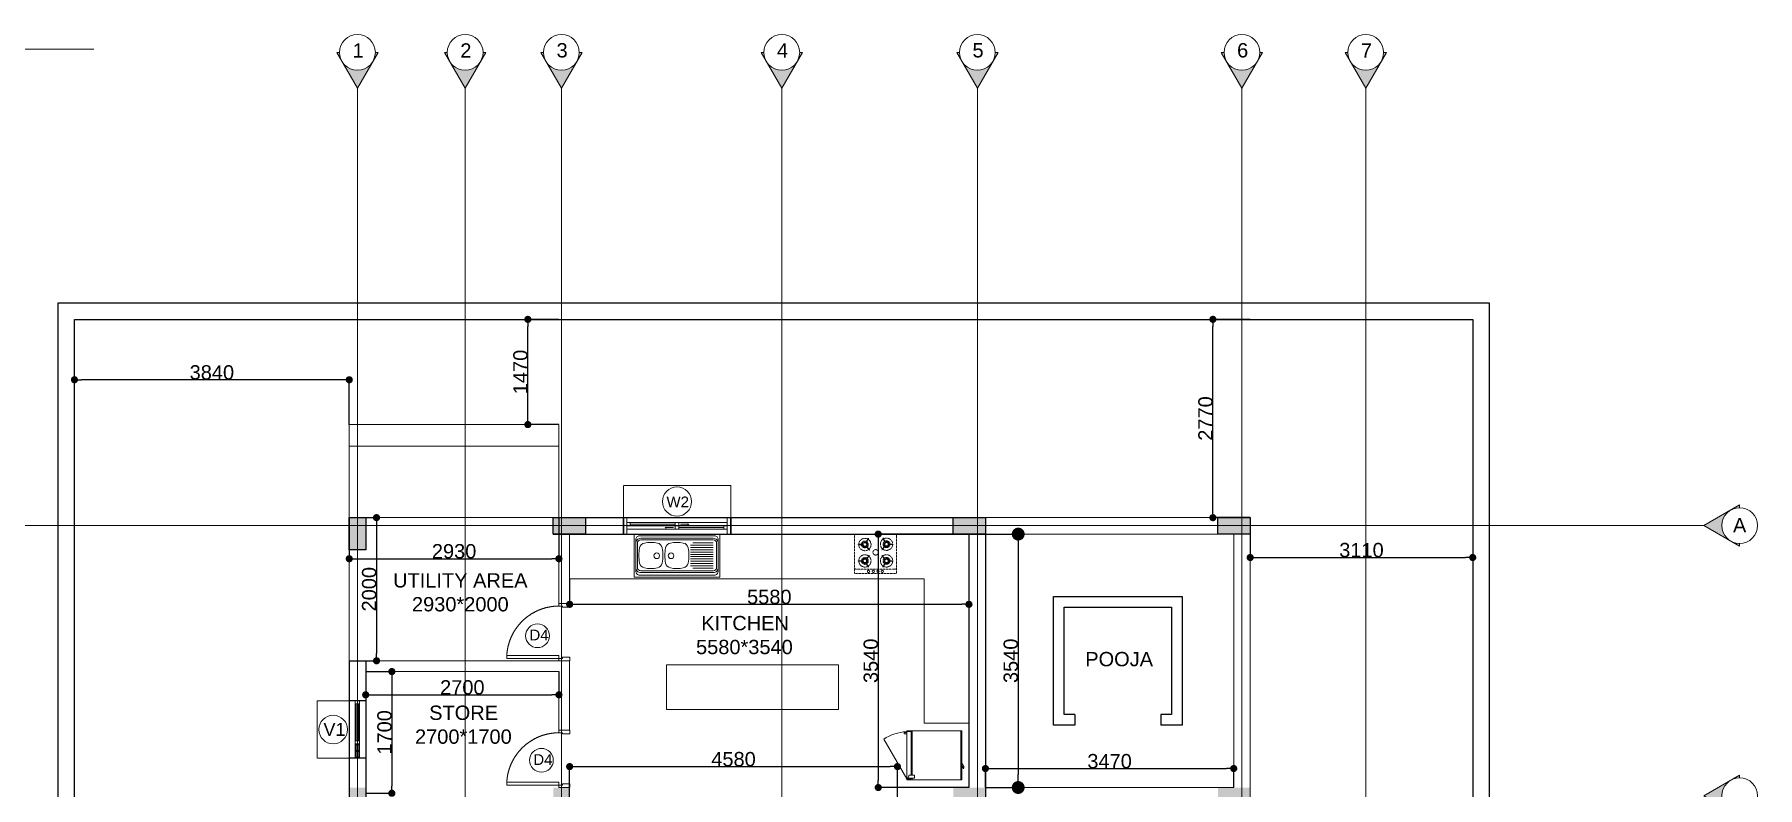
# Model space of a CAD drawing. Header units: millimetres. Extents: x -425671 to 598394, y -194194 to 343585.
# Drawn here: x 39710 to 63789, y 70332 to 80852 of the extents above; entities that cross this region are included whole.
import ezdxf

# ---------------------------------------------------------------- set-up
doc = ezdxf.new("R2010")
doc.units = ezdxf.units.MM
for name, pattern in [('ACAD_ISO10W100', [18, 12, -3, 0, -3]), ('DASHED', [0.75, 0.5, -0.25]), ('DOT3', [0.06, 0, -0.06]), ('HIDDEN', [9.525, 6.35, -3.175])]:
    doc.linetypes.add(name, pattern=pattern)
for name, color, linetype, lineweight in [('150mm Wall', 250, 'Continuous', 13), ('230mm Wall', 250, 'Continuous', 25), ('Bathroom Door', 250, 'Continuous', 9), ('C TEXT', 30, 'Continuous', 13), ('Centre line', 30, 'Continuous', 9), ('Column', 250, 'Continuous', 25), ('Furniture', 250, 'Continuous', 5), ('Hidden', 250, 'Continuous', 5), ('Level', 250, 'Continuous', 13), ('Railing', 250, 'Continuous', 9), ('Road', 250, 'Continuous', 5), ('S-DIM', 30, 'Continuous', 13), ('TEXT', 30, 'DOT3', 9), ('VENT', 250, 'Continuous', 9), ('window', 250, 'Continuous', 13)]:
    doc.layers.add(name, color=color, linetype=linetype, lineweight=lineweight)
doc.styles.get("Standard").update_dxf_attribs({"font": 'arial.ttf'})
doc.dimstyles.new('ISO-25', dxfattribs={"dimtxt": 200, "dimasz": 180, "dimexe": 1.25, "dimexo": 0.625, "dimtad": 1, "dimtxsty": 'Standard', "dimblk": 'DOT', "dimcen": 2.5, "dimadec": 0, "dimazin": 0, "dimtfac": 1, "dimtmove": 0, "dimatfit": 3, "dimfxl": 0, "dimarcsym": 0})

# ---------------------------------------------------------------- blocks, each defined once
blk = doc.blocks.new('vent p')
at = {"layer": 'VENT', "linetype": 'Continuous'}
for points in [[(562292, -470393), (562292, -470453)], [(562292, -470393), (563092, -470393)], [(562292, -470453), (563092, -470453)], [(562387, -470393), (562387, -470453)], [(562397, -470393), (562397, -470453)], [(562492, -470393), (562492, -470453)], [(562532, -470393), (562532, -470453)], [(562532, -470403), (563052, -470403)], [(562532, -470448), (563052, -470448)], [(563052, -470393), (563052, -470453)], [(563092, -470393), (563092, -470453)]]:
    blk.add_lwpolyline(points, dxfattribs=at)
for points in [[(562292, -470393), (562492, -470393), (562492, -470453), (562292, -470453)], [(562298, -470399), (562486, -470399), (562486, -470447), (562298, -470447)], [(562304, -470405), (562480, -470405), (562480, -470441), (562304, -470441)]]:
    blk.add_lwpolyline(points, close=True, dxfattribs=at)
at = {"layer": 'VENT', "color": 4, "linetype": 'Continuous'}
for points in [[(562532, -470420), (563052, -470420)], [(562532, -470426), (563052, -470426)]]:
    blk.add_lwpolyline(points, dxfattribs=at)
blk = doc.blocks.new('Door1')
at = {"layer": 'Bathroom Door'}
for p, q in [((1900.586, 444.886), (1899.856, 444.886)), ((1900.586, 444.846), (1899.857, 444.846))]:
    blk.add_line(p, q, dxfattribs=at)
for points in [[(1900.736, 444.921), (1900.586, 444.921), (1900.586, 444.886), (1900.636, 444.886), (1900.636, 444.871), (1900.736, 444.871), (1900.736, 444.921)], [(1900.586, 444.886), (1900.586, 444.846)], [(1900.736, 444.121), (1900.586, 444.121), (1900.586, 444.156), (1900.636, 444.156), (1900.636, 444.171), (1900.736, 444.171), (1900.736, 444.121)]]:
    blk.add_lwpolyline(points, dxfattribs=at)
at = {"layer": 'Bathroom Door', "linetype": 'HIDDEN', "ltscale": 20}
blk.add_arc((1900.586, 444.886), 0.73, 180, 270, dxfattribs=at)
blk = doc.blocks.new('Fridge')
at = {"layer": 'Furniture'}
for p, q in [((11493454.258, 4446036.008), (11493454.258, 4446036.778)), ((11493454.258, 4446036.778), (11493454.943, 4446036.778)), ((11493454.258, 4446036.765), (11493454.943, 4446036.765)), ((11493454.77, 4446036.786), (11493454.768, 4446036.81)), ((11493454.768, 4446036.806), (11493454.778, 4446036.807)), ((11493454.769, 4446036.798), (11493454.787, 4446036.8)), ((11493454.77, 4446036.79), (11493454.78, 4446036.791)), ((11493454.943, 4446036.778), (11493454.943, 4446036.008)), ((11493454.877, 4446036.117), (11493454.877, 4446036.048)), ((11493454.918, 4446036.117), (11493454.877, 4446036.117)), ((11493454.918, 4446036.031), (11493454.918, 4446036.117)), ((11493454.877, 4446036.084), (11493454.258, 4446036.084)), ((11493454.877, 4446036.084), (11493454.258, 4446036.084)), ((11493454.943, 4446036.008), (11493454.258, 4446036.008)), ((11493454.27, 4446036.008), (11493454.27, 4446036.071)), ((11493454.27, 4446036.071), (11493454.877, 4446036.071)), ((11493454.931, 4446036.008), (11493454.27, 4446036.008)), ((11493454.283, 4446036.071), (11493454.283, 4446036.084)), ((11493454.283, 4446035.972), (11493454.283, 4446036.008)), ((11493454.283, 4446035.972), (11493454.299, 4446035.972)), ((11493454.299, 4446035.972), (11493454.299, 4446036.008)), ((11493454.931, 4446036.008), (11493454.374, 4446035.686)), ((11493454.885, 4446036.037), (11493454.909, 4446036.026)), ((11493454.943, 4446036.084), (11493454.918, 4446036.084)), ((11493454.943, 4446036.084), (11493454.918, 4446036.084)), ((11493454.918, 4446036.071), (11493454.931, 4446036.071)), ((11493454.931, 4446036.071), (11493454.931, 4446036.008))]:
    blk.add_line(p, q, dxfattribs=at)
for centre, radius, start, end in [((11493454.751, 4446036.751), 0.0447, 90.5583, 143.148), ((11493454.758, 4446036.796), 0.00768, 152.372, 185.9458), ((11493454.758, 4446036.796), 0.00768, 185.9458, 219.5196), ((11493454.764, 4446036.793), 0.0143, 127.9125, 152.372), ((11493454.763, 4446036.801), 0.0143, 219.5196, 243.9791), ((11493454.768, 4446036.788), 0.0211, 110.4391, 127.9125), ((11493454.766, 4446036.807), 0.0211, 243.9791, 261.4524), ((11493454.771, 4446036.779), 0.0306, 95.9458, 110.4391), ((11493454.767, 4446036.816), 0.0306, 261.4524, 275.9458), ((11493454.921, 4446036.04), 0.652, 182.864, 212.8961), ((11493454.89, 4446036.048), 0.0127, 180, 245.0001), ((11493454.912, 4446036.031), 0.00635, 245.0001, 0)]:
    blk.add_arc(centre, radius, start, end, dxfattribs=at)
blk = doc.blocks.new('WINODO1')
at = {"layer": 'window', "linetype": 'Continuous'}
for p, q in [((2471212540, 936769700), (2471212491, 936769700)), ((2471212491, 936769700), (2471212491, 936769470)), ((2471212540, 936769700), (2471212540, 936769470)), ((2471213991, 936769700), (2471213943, 936769700)), ((2471213943, 936769700), (2471213943, 936769470)), ((2471213991, 936769700), (2471213991, 936769470)), ((2471212540, 936769470), (2471212491, 936769470)), ((2471213991, 936769470), (2471213943, 936769470))]:
    blk.add_line(p, q, dxfattribs=at)
at = {"layer": 'window'}
for p, q in [((2471212540, 936769700), (2471213943, 936769700)), ((2471212588, 936769633), (2471213217, 936769633)), ((2471212588, 936769585), (2471213217, 936769585)), ((2471213193, 936769561), (2471213089, 936769561)), ((2471213241, 936769633), (2471213943, 936769633)), ((2471213266, 936769585), (2471213895, 936769585)), ((2471213290, 936769609), (2471213394, 936769609)), ((2471213241, 936769537), (2471212540, 936769537)), ((2471212540, 936769470), (2471213943, 936769470)), ((2471213266, 936769537), (2471213895, 936769537))]:
    blk.add_line(p, q, dxfattribs=at)
at = {"layer": 'window', "color": 4}
for p, q in [((2471212588, 936769609), (2471213217, 936769609)), ((2471213266, 936769561), (2471213895, 936769561))]:
    blk.add_line(p, q, dxfattribs=at)
at = {"layer": 'window'}
for points in [[(2471212540, 936769585), (2471212588, 936769585), (2471212588, 936769633), (2471212540, 936769633)], [(2471213076, 936769561), (2471213089, 936769568), (2471213089, 936769554)], [(2471213217, 936769585), (2471213266, 936769585), (2471213266, 936769633), (2471213217, 936769633)], [(2471213217, 936769537), (2471213266, 936769537), (2471213266, 936769585), (2471213217, 936769585)], [(2471213406, 936769609), (2471213394, 936769616), (2471213394, 936769602)], [(2471213895, 936769537), (2471213943, 936769537), (2471213943, 936769585), (2471213895, 936769585)]]:
    blk.add_lwpolyline(points, close=True, dxfattribs=at)
blk = doc.blocks.new('Basin1')
at = {"layer": 'Furniture'}
for p, q in [((3456113, 856343), (3456395, 856343)), ((3456113, 856311), (3456427, 856311)), ((3456113, 856279), (3456427, 856279)), ((3456113, 856247), (3456427, 856247)), ((3456113, 856215), (3456427, 856215)), ((3456113, 856183), (3456427, 856183)), ((3456113, 856151), (3456427, 856151)), ((3456113, 856119), (3456427, 856119)), ((3456113, 856087), (3456427, 856087)), ((3456113, 856055), (3456427, 856055)), ((3456113, 856023), (3456427, 856023)), ((3456113, 855991), (3456395, 855991))]:
    blk.add_line(p, q, dxfattribs=at)
blk.add_lwpolyline([(3457216, 855865), (3456016, 855865), (3456016, 856465), (3457216, 856465)], close=True, dxfattribs=at)
for points in [[(3456095, 856443), (3457138, 856443, -0.414214), (3457193, 856388), (3457193, 855948, -0.414214), (3457138, 855893), (3456095, 855893, -0.414214), (3456040, 855948), (3456040, 856388, -0.414214)], [(3457193, 856338), (3457193, 855998, -0.414214), (3457124, 855929), (3456109, 855929, -0.414214), (3456040, 855998), (3456040, 856338, -0.414214), (3456109, 856407), (3457124, 856407, -0.414214)], [(3457170, 856338), (3457170, 855998, -0.414214), (3457124, 855952), (3456109, 855952, -0.414214), (3456063, 855998), (3456063, 856338, -0.414214), (3456109, 856384), (3457124, 856384, -0.414214)], [(3456709, 856341, 0.099411), (3456528, 856341, 0.304103), (3456461, 856274, 0.096173), (3456461, 856061, 0.304103), (3456528, 855994, 0.099411), (3456709, 855994, 0.304103), (3456776, 856061, 0.096173), (3456776, 856274, 0.304103)], [(3456891, 856341, -0.099411), (3457072, 856341, -0.304103), (3457139, 856274, -0.096173), (3457139, 856061, -0.304103), (3457072, 855994, -0.099411), (3456891, 855994, -0.304103), (3456824, 856061, -0.096173), (3456824, 856274, -0.304103)]]:
    blk.add_lwpolyline(points, format="xyb", close=True, dxfattribs=at)
for centre in [(3456700, 856163), (3456900, 856163)]:
    blk.add_circle(centre, 39.5, dxfattribs=at)
blk = doc.blocks.new('woven')
at = {"layer": 'Furniture', "linetype": 'DASHED', "ltscale": 2}
for p, q in [((3456508, 856503), (3456508, 855961)), ((3456976, 856526), (3456531, 856526)), ((3456999, 855961), (3456999, 856503)), ((3456594, 856367), (3456537, 856334)), ((3456594, 856367), (3456537, 856334)), ((3456597, 856361), (3456540, 856328)), ((3456597, 856361), (3456540, 856328)), ((3456621, 856416), (3456621, 856481)), ((3456621, 856416), (3456621, 856481)), ((3456628, 856416), (3456628, 856481)), ((3456628, 856416), (3456628, 856481)), ((3456649, 856357), (3456699, 856315)), ((3456649, 856357), (3456699, 856315)), ((3456653, 856362), (3456703, 856320)), ((3456653, 856362), (3456703, 856320)), ((3456825, 856362), (3456775, 856320)), ((3456825, 856362), (3456775, 856320)), ((3456830, 856357), (3456779, 856315)), ((3456830, 856357), (3456779, 856315)), ((3456851, 856416), (3456851, 856481)), ((3456851, 856416), (3456851, 856481)), ((3456858, 856416), (3456858, 856481)), ((3456858, 856416), (3456858, 856481)), ((3456881, 856361), (3456938, 856328)), ((3456881, 856361), (3456938, 856328)), ((3456885, 856367), (3456942, 856334)), ((3456885, 856367), (3456942, 856334)), ((3456594, 856094), (3456537, 856127)), ((3456594, 856094), (3456537, 856127)), ((3456597, 856100), (3456540, 856132)), ((3456597, 856100), (3456540, 856132)), ((3456621, 856045), (3456621, 855980)), ((3456621, 856045), (3456621, 855980)), ((3456628, 856045), (3456628, 855980)), ((3456628, 856045), (3456628, 855980)), ((3456649, 856104), (3456699, 856146)), ((3456649, 856104), (3456699, 856146)), ((3456653, 856099), (3456703, 856141)), ((3456653, 856099), (3456703, 856141)), ((3456829, 856099), (3456779, 856141)), ((3456829, 856099), (3456779, 856141)), ((3456834, 856104), (3456783, 856146)), ((3456834, 856104), (3456783, 856146)), ((3456855, 856045), (3456855, 855980)), ((3456855, 856045), (3456855, 855980)), ((3456861, 856045), (3456861, 855980)), ((3456861, 856045), (3456861, 855980)), ((3456885, 856100), (3456942, 856132)), ((3456885, 856100), (3456942, 856132)), ((3456889, 856094), (3456946, 856127)), ((3456889, 856094), (3456946, 856127)), ((3456531, 855938), (3456976, 855938))]:
    blk.add_line(p, q, dxfattribs=at)
blk.add_lwpolyline([(3456527, 856525), (3456450, 856525), (3456450, 855938), (3456531, 855938)], dxfattribs=at)
for points in [[(3456659, 856381, 1), (3456590, 856381, 1), (3456659, 856381, 1)], [(3456659, 856381, 1), (3456590, 856381, 1), (3456659, 856381, 1)], [(3456819, 856381, -1), (3456888, 856381, -1), (3456819, 856381, -1)], [(3456819, 856381, -1), (3456888, 856381, -1), (3456819, 856381, -1)], [(3456659, 856079, -1), (3456590, 856079, -1), (3456659, 856079, -1)], [(3456659, 856079, -1), (3456590, 856079, -1), (3456659, 856079, -1)], [(3456823, 856079, 1), (3456892, 856079, 1), (3456823, 856079, 1)], [(3456823, 856079, 1), (3456892, 856079, 1), (3456823, 856079, 1)]]:
    blk.add_lwpolyline(points, format="xyb", dxfattribs=at)
for points in [[(3456649, 856381, 1), (3456601, 856381, 1)], [(3456649, 856381, 1), (3456601, 856381, 1)], [(3456830, 856381, -1), (3456878, 856381, -1)], [(3456830, 856381, -1), (3456878, 856381, -1)], [(3456649, 856079, -1), (3456601, 856079, -1)], [(3456649, 856079, -1), (3456601, 856079, -1)], [(3456834, 856079, 1), (3456882, 856079, 1)], [(3456834, 856079, 1), (3456882, 856079, 1)]]:
    blk.add_lwpolyline(points, format="xyb", close=True, dxfattribs=at)
for centre, radius in [((3456479, 856331), 15.2), ((3456479, 856331), 15.2), ((3456479, 856264), 15.2), ((3456479, 856264), 15.2), ((3456625, 856381), 86), ((3456625, 856381), 86), ((3456625, 856381), 48), ((3456625, 856381), 48), ((3456745, 856230), 38.2), ((3456854, 856381), 86), ((3456854, 856381), 86), ((3456854, 856381), 48), ((3456854, 856381), 48), ((3456479, 856199), 15.2), ((3456479, 856199), 15.2), ((3456479, 856138), 15.2), ((3456479, 856138), 15.2), ((3456625, 856079), 86), ((3456625, 856079), 86), ((3456625, 856079), 48), ((3456625, 856079), 48), ((3456858, 856079), 86), ((3456858, 856079), 86), ((3456858, 856079), 48), ((3456858, 856079), 48)]:
    blk.add_circle(centre, radius, dxfattribs=at)
for centre, radius, start, end in [((3456531, 856503), 22.8, 90, 180), ((3456976, 856503), 22.8, 0, 90), ((3456625, 856381), 99.7, 208.188, 212.1274), ((3456625, 856381), 99.7, 208.188, 212.1274), ((3456625, 856381), 99.7, 318.1018, 322.0412), ((3456625, 856381), 99.7, 318.1018, 322.0412), ((3456854, 856381), 99.7, 217.9588, 221.8982), ((3456854, 856381), 99.7, 217.9588, 221.8982), ((3456854, 856381), 99.7, 327.8726, 331.812), ((3456854, 856381), 99.7, 327.8726, 331.812), ((3456625, 856079), 99.7, 147.8726, 151.812), ((3456625, 856079), 99.7, 147.8726, 151.812), ((3456625, 856079), 99.7, 37.9588, 41.8982), ((3456625, 856079), 99.7, 37.9588, 41.8982), ((3456858, 856079), 99.7, 138.1018, 142.0412), ((3456858, 856079), 99.7, 138.1018, 142.0412), ((3456858, 856079), 99.7, 28.188, 32.1274), ((3456858, 856079), 99.7, 28.188, 32.1274), ((3456531, 855961), 22.8, 180, 270), ((3456976, 855961), 22.8, 270, 0)]:
    blk.add_arc(centre, radius, start, end, dxfattribs=at)
blk = doc.blocks.new('CC')
at = {"layer": 'C TEXT', "linetype": 'Continuous', "ltscale": 500}
h = blk.add_hatch(color=253, dxfattribs=at)
h.dxf.hatch_style = 1
edge = h.paths.add_edge_path()
edge.add_arc((2471483781, 936793033), 250, 180, 240)
edge.add_line((2471483656, 936792817), (2471483281, 936793033))
edge.add_line((2471483281, 936793033), (2471483656, 936793250))
edge.add_arc((2471483781, 936793033), 250, 120, 180)
h = blk.add_hatch(color=253, dxfattribs=at)
h.dxf.hatch_style = 1
h.paths.add_polyline_path([(2471483781, 936792745), (2471483781, 936792783, -0.131652), (2471483656, 936792817)])
h.paths.add_polyline_path([(2471483781, 936793322), (2471483656, 936793250, -0.131652), (2471483781, 936793283)])
for points in [[(2471483281, 936793033), (2471483781, 936793322)], [(2471483781, 936793283), (2471483781, 936793322)], [(2471483281, 936793033), (2471483781, 936792745)], [(2471483781, 936792745), (2471483781, 936792783)]]:
    blk.add_lwpolyline(points, dxfattribs=at)
blk.add_circle((2471483781, 936793033), 250, dxfattribs=at)
blk = doc.blocks.new('_Dot')
at = {"color": 0, "linetype": 'ByBlock', "lineweight": -2}
blk.add_line((-0.5, 0), (-1, 0), dxfattribs=at)
at = {"color": 0, "linetype": 'ByBlock', "const_width": 0.5}
blk.add_lwpolyline([(-0.25, 0, 1), (0.25, 0, 1)], format="xyb", close=True, dxfattribs=at)
blk = doc.blocks.new('*D189')
at = {"layer": 'Defpoints', "color": 0, "transparency": 16777216}
for p in [(47189, 73247), (52769, 73247), (52769, 72891)]:
    blk.add_point(p, dxfattribs=at)
at = {"layer": 'S-DIM', "color": 0, "lineweight": -2, "transparency": 16777216}
for p, q in [((47189, 73246), (47189, 72890)), ((52769, 73246), (52769, 72890)), ((47289, 72891), (52669, 72891))]:
    blk.add_line(p, q, dxfattribs=at)
at = {"layer": 'S-DIM', "color": 0, "lineweight": -2, "transparency": 16777216, "xscale": 100, "yscale": 100, "zscale": 100, "rotation": 180}
blk.add_blockref('_Dot', (47189, 72891), dxfattribs=at)
at = {"layer": 'S-DIM', "color": 0, "lineweight": -2, "transparency": 16777216, "xscale": 100, "yscale": 100, "zscale": 100}
blk.add_blockref('_Dot', (52769, 72891), dxfattribs=at)
at = {"layer": 'S-DIM', "color": 0, "transparency": 16777216, "insert": (49979, 72994), "char_height": 200, "attachment_point": 5}
blk.add_mtext('5580', dxfattribs=at)
blk = doc.blocks.new('*D190')
at = {"layer": 'Defpoints', "color": 0, "transparency": 16777216}
for p in [(52769, 73872), (51501, 70332), (52769, 70332)]:
    blk.add_point(p, dxfattribs=at)
at = {"layer": 'S-DIM', "color": 0, "lineweight": -2, "transparency": 16777216}
for p, q in [((52768, 73872), (51499, 73872)), ((51501, 73772), (51501, 70432)), ((52768, 70332), (51499, 70332))]:
    blk.add_line(p, q, dxfattribs=at)
at = {"layer": 'S-DIM', "color": 0, "lineweight": -2, "transparency": 16777216, "xscale": 100, "yscale": 100, "zscale": 100}
for p, rotation in [((51501, 73872), 90), ((51501, 70332), 270)]:
    blk.add_blockref('_Dot', p, dxfattribs=dict(at, rotation=rotation))
at = {"layer": 'S-DIM', "color": 0, "transparency": 16777216, "insert": (51398, 72102), "char_height": 200, "attachment_point": 5, "rotation": 90}
blk.add_mtext('3540', dxfattribs=at)
blk = doc.blocks.new('*D191')
at = {"layer": 'Defpoints', "color": 0, "transparency": 16777216}
for p in [(44109, 74102), (44109, 72102), (44490, 72102)]:
    blk.add_point(p, dxfattribs=at)
at = {"layer": 'S-DIM', "color": 0, "lineweight": -2, "transparency": 16777216}
for p, q in [((44110, 74102), (44492, 74102)), ((44490, 74002), (44490, 72202)), ((44110, 72102), (44492, 72102))]:
    blk.add_line(p, q, dxfattribs=at)
at = {"layer": 'S-DIM', "color": 0, "lineweight": -2, "transparency": 16777216, "xscale": 100, "yscale": 100, "zscale": 100}
for p, rotation in [((44490, 74102), 90), ((44490, 72102), 270)]:
    blk.add_blockref('_Dot', p, dxfattribs=dict(at, rotation=rotation))
at = {"layer": 'S-DIM', "color": 0, "transparency": 16777216, "insert": (44388, 73102), "char_height": 200, "attachment_point": 5, "rotation": 90}
blk.add_mtext('2000', dxfattribs=at)
blk = doc.blocks.new('*D192')
at = {"layer": 'Defpoints', "color": 0, "transparency": 16777216}
for p in [(44109, 74102), (47039, 74102), (47039, 73528)]:
    blk.add_point(p, dxfattribs=at)
at = {"layer": 'S-DIM', "color": 0, "lineweight": -2, "transparency": 16777216}
for p, q in [((44109, 74101), (44109, 73527)), ((47039, 74101), (47039, 73527)), ((44209, 73528), (46939, 73528))]:
    blk.add_line(p, q, dxfattribs=at)
at = {"layer": 'S-DIM', "color": 0, "lineweight": -2, "transparency": 16777216, "xscale": 100, "yscale": 100, "zscale": 100, "rotation": 180}
blk.add_blockref('_Dot', (44109, 73528), dxfattribs=at)
at = {"layer": 'S-DIM', "color": 0, "lineweight": -2, "transparency": 16777216, "xscale": 100, "yscale": 100, "zscale": 100}
blk.add_blockref('_Dot', (47039, 73528), dxfattribs=at)
at = {"layer": 'S-DIM', "color": 0, "transparency": 16777216, "insert": (45574, 73631), "char_height": 200, "attachment_point": 5}
blk.add_mtext('2930', dxfattribs=at)
blk = doc.blocks.new('*D193')
at = {"layer": 'Defpoints', "color": 0, "transparency": 16777216}
for p in [(44339, 71952), (47039, 71952), (47039, 71627)]:
    blk.add_point(p, dxfattribs=at)
at = {"layer": 'S-DIM', "color": 0, "lineweight": -2, "transparency": 16777216}
for p, q in [((44339, 71951), (44339, 71626)), ((47039, 71951), (47039, 71626)), ((44439, 71627), (46939, 71627))]:
    blk.add_line(p, q, dxfattribs=at)
at = {"layer": 'S-DIM', "color": 0, "lineweight": -2, "transparency": 16777216, "xscale": 100, "yscale": 100, "zscale": 100, "rotation": 180}
blk.add_blockref('_Dot', (44339, 71627), dxfattribs=at)
at = {"layer": 'S-DIM', "color": 0, "lineweight": -2, "transparency": 16777216, "xscale": 100, "yscale": 100, "zscale": 100}
blk.add_blockref('_Dot', (47039, 71627), dxfattribs=at)
at = {"layer": 'S-DIM', "color": 0, "transparency": 16777216, "insert": (45689, 71730), "char_height": 200, "attachment_point": 5}
blk.add_mtext('2700', dxfattribs=at)
blk = doc.blocks.new('*D194')
at = {"layer": 'Defpoints', "color": 0, "transparency": 16777216}
for p in [(44339, 71952), (44339, 70252), (44704, 70252)]:
    blk.add_point(p, dxfattribs=at)
at = {"layer": 'S-DIM', "color": 0, "lineweight": -2, "transparency": 16777216}
for p, q in [((44340, 71952), (44706, 71952)), ((44704, 71852), (44704, 70352)), ((44340, 70252), (44706, 70252))]:
    blk.add_line(p, q, dxfattribs=at)
at = {"layer": 'S-DIM', "color": 0, "lineweight": -2, "transparency": 16777216, "xscale": 100, "yscale": 100, "zscale": 100}
for p, rotation in [((44704, 71952), 90), ((44704, 70252), 270)]:
    blk.add_blockref('_Dot', p, dxfattribs=dict(at, rotation=rotation))
at = {"layer": 'S-DIM', "color": 0, "transparency": 16777216, "insert": (44602, 71102), "char_height": 200, "attachment_point": 5, "rotation": 90}
blk.add_mtext('1700', dxfattribs=at)
blk = doc.blocks.new('*D199')
at = {"layer": 'Defpoints', "color": 0, "transparency": 16777216}
for p in [(51769, 70624), (47189, 70102), (51769, 70102)]:
    blk.add_point(p, dxfattribs=at)
at = {"layer": 'S-DIM', "color": 0, "lineweight": -2, "transparency": 16777216}
for p, q in [((47189, 70102), (47189, 70626)), ((47289, 70624), (51669, 70624)), ((51769, 70102), (51769, 70626))]:
    blk.add_line(p, q, dxfattribs=at)
at = {"layer": 'S-DIM', "color": 0, "lineweight": -2, "transparency": 16777216, "xscale": 100, "yscale": 100, "zscale": 100, "rotation": 180}
blk.add_blockref('_Dot', (47189, 70624), dxfattribs=at)
at = {"layer": 'S-DIM', "color": 0, "lineweight": -2, "transparency": 16777216, "xscale": 100, "yscale": 100, "zscale": 100}
blk.add_blockref('_Dot', (51769, 70624), dxfattribs=at)
at = {"layer": 'S-DIM', "color": 0, "transparency": 16777216, "insert": (49479, 70727), "char_height": 200, "attachment_point": 5}
blk.add_mtext('4580', dxfattribs=at)
blk = doc.blocks.new('*D207')
at = {"layer": 'Defpoints', "color": 0, "transparency": 16777216}
for p in [(56699, 74102), (59809, 74102), (59809, 73545)]:
    blk.add_point(p, dxfattribs=at)
at = {"layer": 'S-DIM', "color": 0, "lineweight": -2, "transparency": 16777216}
for p, q in [((56699, 74101), (56699, 73544)), ((59809, 74101), (59809, 73544)), ((56799, 73545), (59709, 73545))]:
    blk.add_line(p, q, dxfattribs=at)
at = {"layer": 'S-DIM', "color": 0, "lineweight": -2, "transparency": 16777216, "xscale": 100, "yscale": 100, "zscale": 100, "rotation": 180}
blk.add_blockref('_Dot', (56699, 73545), dxfattribs=at)
at = {"layer": 'S-DIM', "color": 0, "lineweight": -2, "transparency": 16777216, "xscale": 100, "yscale": 100, "zscale": 100}
blk.add_blockref('_Dot', (59809, 73545), dxfattribs=at)
at = {"layer": 'S-DIM', "color": 0, "transparency": 16777216, "insert": (58254, 73648), "char_height": 200, "attachment_point": 5}
blk.add_mtext('3110', dxfattribs=at)
blk = doc.blocks.new('*D208')
at = {"layer": 'Defpoints', "color": 0, "transparency": 16777216}
for p in [(56178, 76872), (56699, 76872), (56699, 74102)]:
    blk.add_point(p, dxfattribs=at)
at = {"layer": 'S-DIM', "color": 0, "lineweight": -2, "transparency": 16777216}
for p, q in [((56698, 76872), (56177, 76872)), ((56178, 74202), (56178, 76772)), ((56698, 74102), (56177, 74102))]:
    blk.add_line(p, q, dxfattribs=at)
at = {"layer": 'S-DIM', "color": 0, "lineweight": -2, "transparency": 16777216, "xscale": 100, "yscale": 100, "zscale": 100}
for p, rotation in [((56178, 76872), 90), ((56178, 74102), 270)]:
    blk.add_blockref('_Dot', p, dxfattribs=dict(at, rotation=rotation))
at = {"layer": 'S-DIM', "color": 0, "transparency": 16777216, "insert": (56075, 75487), "char_height": 200, "attachment_point": 5, "rotation": 90}
blk.add_mtext('2770', dxfattribs=at)
blk = doc.blocks.new('*D210')
at = {"layer": 'Defpoints', "color": 0, "transparency": 16777216}
for p in [(46605, 76872), (47039, 76872), (47039, 75402)]:
    blk.add_point(p, dxfattribs=at)
at = {"layer": 'S-DIM', "color": 0, "lineweight": -2, "transparency": 16777216}
for p, q in [((47038, 76872), (46603, 76872)), ((46605, 75502), (46605, 76772)), ((47038, 75402), (46603, 75402))]:
    blk.add_line(p, q, dxfattribs=at)
at = {"layer": 'S-DIM', "color": 0, "lineweight": -2, "transparency": 16777216, "xscale": 100, "yscale": 100, "zscale": 100}
for p, rotation in [((46605, 76872), 90), ((46605, 75402), 270)]:
    blk.add_blockref('_Dot', p, dxfattribs=dict(at, rotation=rotation))
at = {"layer": 'S-DIM', "color": 0, "transparency": 16777216, "insert": (46502, 76137), "char_height": 200, "attachment_point": 5, "rotation": 90}
blk.add_mtext('1470', dxfattribs=at)
blk = doc.blocks.new('*D211')
at = {"layer": 'Defpoints', "color": 0, "transparency": 16777216}
for p in [(40269, 76028), (40269, 75402), (44109, 75402)]:
    blk.add_point(p, dxfattribs=at)
at = {"layer": 'S-DIM', "color": 0, "lineweight": -2, "transparency": 16777216}
for p, q in [((40269, 75402), (40269, 76029)), ((44009, 76028), (40369, 76028)), ((44109, 75402), (44109, 76029))]:
    blk.add_line(p, q, dxfattribs=at)
at = {"layer": 'S-DIM', "color": 0, "lineweight": -2, "transparency": 16777216, "xscale": 100, "yscale": 100, "zscale": 100, "rotation": 180}
blk.add_blockref('_Dot', (40269, 76028), dxfattribs=at)
at = {"layer": 'S-DIM', "color": 0, "lineweight": -2, "transparency": 16777216, "xscale": 100, "yscale": 100, "zscale": 100}
blk.add_blockref('_Dot', (44109, 76028), dxfattribs=at)
at = {"layer": 'S-DIM', "color": 0, "transparency": 16777216, "insert": (42189, 76130), "char_height": 200, "attachment_point": 5}
blk.add_mtext('3840', dxfattribs=at)
blk = doc.blocks.new('*D218')
at = {"layer": 'Defpoints', "color": 0, "transparency": 16777216}
for p in [(52999, 73872), (52999, 70332), (53457, 70332)]:
    blk.add_point(p, dxfattribs=at)
at = {"layer": 'S-DIM', "color": 0, "lineweight": -2, "transparency": 16777216}
for p, q in [((53000, 73872), (53458, 73872)), ((53457, 73692), (53457, 70512)), ((53000, 70332), (53458, 70332))]:
    blk.add_line(p, q, dxfattribs=at)
at = {"layer": 'S-DIM', "color": 0, "lineweight": -2, "transparency": 16777216, "xscale": 180, "yscale": 180, "zscale": 180}
for p, rotation in [((53457, 73872), 90), ((53457, 70332), 270)]:
    blk.add_blockref('_Dot', p, dxfattribs=dict(at, rotation=rotation))
at = {"layer": 'S-DIM', "color": 0, "transparency": 16777216, "insert": (53354, 72102), "char_height": 200, "attachment_point": 5, "rotation": 90}
blk.add_mtext('3540', dxfattribs=at)
blk = doc.blocks.new('*D219')
at = {"layer": 'Defpoints', "color": 0, "transparency": 16777216}
for p in [(56469, 70597), (52999, 70332), (56469, 70332)]:
    blk.add_point(p, dxfattribs=at)
at = {"layer": 'S-DIM', "color": 0, "lineweight": -2, "transparency": 16777216}
for p, q in [((52999, 70332), (52999, 70598)), ((53099, 70597), (56369, 70597)), ((56469, 70332), (56469, 70598))]:
    blk.add_line(p, q, dxfattribs=at)
at = {"layer": 'S-DIM', "color": 0, "lineweight": -2, "transparency": 16777216, "xscale": 100, "yscale": 100, "zscale": 100, "rotation": 180}
blk.add_blockref('_Dot', (52999, 70597), dxfattribs=at)
at = {"layer": 'S-DIM', "color": 0, "lineweight": -2, "transparency": 16777216, "xscale": 100, "yscale": 100, "zscale": 100}
blk.add_blockref('_Dot', (56469, 70597), dxfattribs=at)
at = {"layer": 'S-DIM', "color": 0, "transparency": 16777216, "insert": (54734, 70699), "char_height": 200, "attachment_point": 5}
blk.add_mtext('3470', dxfattribs=at)
blk = doc.blocks.new('d4')
at = {"layer": 'TEXT', "linetype": 'Continuous'}
blk.add_circle((543327, -501566), 166, dxfattribs=at)
at = {"layer": 'TEXT', "linetype": 'Continuous', "insert": (543214, -501481), "char_height": 150, "attachment_point": 1}
blk.add_mtext_dynamic_manual_height_columns('D4', width=1465.44, gutter_width=12.5, heights=[0], dxfattribs=at)
blk = doc.blocks.new('w2')
at = {"layer": 'TEXT', "linetype": 'Continuous'}
blk.add_circle((555932, -496962), 204, dxfattribs=at)
at = {"layer": 'TEXT', "linetype": 'Continuous', "insert": (555785, -496892), "char_height": 150, "attachment_point": 1}
blk.add_mtext_dynamic_manual_height_columns('W2', width=6956.77, gutter_width=12.5, heights=[0], dxfattribs=at)
blk = doc.blocks.new('V1')
at = {"layer": 'TEXT', "linetype": 'Continuous'}
blk.add_circle((547390, -493829), 200, dxfattribs=at)
at = {"layer": 'TEXT', "linetype": 'Continuous', "insert": (547254, -493737), "char_height": 180, "attachment_point": 1}
blk.add_mtext_dynamic_manual_height_columns('V1', width=2115.63, gutter_width=12.5, heights=[0], dxfattribs=at)

msp = doc.modelspace()

# ---------------------------------------------------------------- hatches: boundary and pattern name
at = {"layer": 'Column', "transparency": 33554687}
h = msp.add_hatch(color=256, dxfattribs=at)
h.dxf.hatch_style = 1
h.paths.add_polyline_path([(56699.03, 56461.756), (56469.03, 56461.756), (56469.03, 56011.756), (56699.03, 56011.756)])
h.paths.add_polyline_path([(50269.03, 56461.756), (50039.03, 56461.756), (50039.03, 56011.756), (50269.03, 56011.756)])
h.paths.add_polyline_path([(45844.03, 56461.756), (45614.03, 56461.756), (45614.03, 56011.756), (45844.03, 56011.756)])
h.paths.add_polyline_path([(45844.03, 62291.777), (45614.03, 62291.777), (45614.03, 61841.777), (45844.03, 61841.777)])
h.paths.add_polyline_path([(50269.03, 62291.777), (49819.03, 62291.777), (49819.03, 62061.777), (50269.03, 62061.777)])
h.paths.add_polyline_path([(56699.03, 62441.777), (56469.03, 62441.777), (56469.03, 61991.777), (56699.03, 61991.777)])
h.paths.add_polyline_path([(58429.03, 62291.777), (58199.03, 62291.777), (58199.03, 62061.777), (58429.03, 62061.777)])
h.paths.add_polyline_path([(58429.03, 65331.777), (58199.03, 65331.777), (58199.03, 65101.777), (58429.03, 65101.777)])
h.paths.add_polyline_path([(56699.03, 65331.777), (56249.03, 65331.777), (56249.03, 65101.777), (56699.03, 65101.777)])
h.paths.add_polyline_path([(53219.03, 65331.777), (52769.03, 65331.777), (52769.03, 65101.777), (53219.03, 65101.777)])
h.paths.add_polyline_path([(50269.03, 65331.777), (49819.03, 65331.777), (49819.03, 65101.777), (50269.03, 65101.777)])
h.paths.add_polyline_path([(47409.03, 65331.777), (46959.03, 65331.777), (46959.03, 65101.777), (47409.03, 65101.777)])
h.paths.add_polyline_path([(44339.03, 68401.777), (44109.03, 68401.777), (44109.03, 68171.777), (44339.03, 68171.777)])
h.paths.add_polyline_path([(47189.03, 68401.777), (46959.03, 68401.777), (46959.03, 68171.777), (47189.03, 68171.777)])
h.paths.add_polyline_path([(52999.03, 70331.777), (52549.03, 70331.777), (52549.03, 70101.777), (52999.03, 70101.777)])
h.paths.add_polyline_path([(56699.03, 70331.777), (56249.03, 70331.777), (56249.03, 70101.777), (56699.03, 70101.777)])
h.paths.add_polyline_path([(47189.03, 70331.777), (46959.03, 70331.777), (46959.03, 70101.777), (47189.03, 70101.777)])
h.paths.add_polyline_path([(44339.03, 70331.777), (44109.03, 70331.777), (44109.03, 70101.777), (44339.03, 70101.777)])
h.paths.add_polyline_path([(44339.03, 74101.777), (44109.03, 74101.777), (44109.03, 73651.777), (44339.03, 73651.777)])
h.paths.add_polyline_path([(47409.03, 74101.777), (46959.03, 74101.777), (46959.03, 73871.777), (47409.03, 73871.777)])
h.paths.add_polyline_path([(52999.03, 74101.777), (52549.03, 74101.777), (52549.03, 73871.777), (52999.03, 73871.777)])
h.paths.add_polyline_path([(56699.03, 74101.777), (56249.03, 74101.777), (56249.03, 73871.777), (56699.03, 73871.777)])

# ---------------------------------------------------------------- linework, layer by layer
at = {"layer": '150mm Wall'}
for p, q in [((47039.03, 73871.777), (47039.03, 72901.777)), ((47189.03, 73871.777), (47189.03, 72901.777)), ((47039.03, 72901.777), (47189.03, 72901.777)), ((44339.03, 72101.777), (47189.03, 72101.777)), ((47189.03, 72101.777), (47189.03, 71131.777)), ((44339.03, 71951.777), (47039.03, 71951.777)), ((47039.03, 71951.777), (47039.03, 71131.777)), ((47039.03, 71131.777), (47189.03, 71131.777))]:
    msp.add_line(p, q, dxfattribs=at)
at = {"layer": '230mm Wall'}
for p, q in [((46959.03, 74101.777), (52999.03, 74101.777)), ((47939.03, 74101.777), (47939.03, 73871.777)), ((49439.03, 74101.777), (49439.03, 73871.777)), ((52999.03, 74101.777), (52999.03, 70101.777)), ((46959.03, 73871.777), (52999.03, 73871.777)), ((52769.03, 73871.777), (52769.03, 70331.777)), ((44109.03, 72101.777), (44339.03, 72101.777)), ((44109.03, 72101.777), (44109.03, 70101.777)), ((44339.03, 72101.777), (44339.03, 70101.777)), ((44339.03, 71541.777), (44109.03, 71541.777)), ((54249.03, 71351.777), (54249.03, 71201.777)), ((55449.03, 71351.777), (55449.03, 71201.777)), ((44339.03, 70741.777), (44109.03, 70741.777))]:
    msp.add_line(p, q, dxfattribs=at)
for points in [[(40039.03, 55061.777), (40039.03, 77101.777), (60039.03, 77101.777), (60039.03, 51101.777), (40039.03, 51101.777), (40039.03, 51561.777)], [(40269.03, 55061.777), (40269.03, 76871.777), (59809.03, 76871.777), (59809.03, 51331.777), (40269.03, 51331.777), (40269.03, 51561.777)], [(54249.03, 71201.777), (53949.03, 71201.777), (53949.03, 73001.777), (55749.03, 73001.777), (55749.03, 71201.777), (55449.03, 71201.777)], [(54249.03, 71351.777), (54099.03, 71351.777), (54099.03, 72851.777), (55599.03, 72851.777), (55599.03, 71351.777), (55449.03, 71351.777)]]:
    msp.add_lwpolyline(points, dxfattribs=at)
at = {"layer": 'Centre line', "linetype": 'ACAD_ISO10W100', "ltscale": 0.6}
for p, q in [((44224.008, 48101.777), (44224.035, 80101.777)), ((45729.018, 48101.777), (45729.044, 80101.777)), ((47074.011, 48101.777), (47074.038, 80101.777)), ((50154.023, 48101.777), (50154.05, 80101.777)), ((52886.511, 48101.777), (52886.538, 80101.777)), ((56584.023, 48101.777), (56584.05, 80101.777)), ((58314.015, 48101.777), (58314.042, 80101.777)), ((37039.03, 73991.777), (63039.03, 73991.777))]:
    msp.add_line(p, q, dxfattribs=at)
at = {"layer": 'Column'}
for points in [[(44109.03, 74101.777), (44339.03, 74101.777), (44339.03, 73651.777), (44109.03, 73651.777)], [(46959.03, 74101.777), (47409.03, 74101.777), (47409.03, 73871.777), (46959.03, 73871.777)], [(52549.03, 74101.777), (52999.03, 74101.777), (52999.03, 73871.777), (52549.03, 73871.777)], [(56249.03, 74101.777), (56699.03, 74101.777), (56699.03, 73871.777), (56249.03, 73871.777)]]:
    msp.add_lwpolyline(points, close=True, dxfattribs=at)
at = {"layer": 'Hidden', "linetype": 'HIDDEN', "ltscale": 0.2}
for points in [[(47939.03, 74101.777), (49439.03, 74101.777), (49439.03, 74551.777), (47939.03, 74551.777)], [(44109.03, 71541.777), (43659.03, 71541.777), (43659.03, 70741.777), (44109.03, 70741.777)]]:
    msp.add_lwpolyline(points, close=True, dxfattribs=at)
at = {"layer": 'Level', "ltscale": 0.2}
for p, q in [((47039.03, 75401.777), (44109.03, 75401.777)), ((44109.03, 74101.777), (44109.03, 75401.777)), ((47039.03, 74101.777), (47039.03, 75401.777)), ((47039.03, 75101.777), (44109.03, 75101.777))]:
    msp.add_line(p, q, dxfattribs=at)
at = {"layer": 'Level'}
for points in [[(46959.03, 74101.777), (44109.03, 74101.777), (44109.03, 72101.777)], [(52999.03, 70101.777), (56699.03, 70101.777), (56699.03, 74101.777), (52999.03, 74101.777)], [(52769.03, 71231.777), (52769.03, 73871.777), (47189.03, 73871.777), (47189.03, 73246.777), (52144.03, 73246.777), (52144.03, 71231.777), (52769.03, 71231.777)], [(52999.03, 70331.777), (56469.03, 70331.777), (56469.03, 73871.777), (52999.03, 73871.777)]]:
    msp.add_lwpolyline(points, dxfattribs=at)
msp.add_lwpolyline([(48544.03, 72046.777), (50944.03, 72046.777), (50944.03, 71421.777), (48544.03, 71421.777)], close=True, dxfattribs=at)
at = {"layer": 'Railing'}
msp.add_line((51089.03, 73871.777), (51839.03, 73871.777), dxfattribs=at)
at = {"layer": 'Road'}
msp.add_line((27039.03, 80647.66), (40539.03, 80647.66), dxfattribs=at)

# ---------------------------------------------------------------- block references
at = {"layer": 'Bathroom Door', "xscale": -1000, "yscale": 1000, "zscale": 1000, "rotation": 180}
for p in [(-1853546.611, 517022.507), (-1853546.611, 515252.507)]:
    msp.add_blockref('Door1', p, dxfattribs=at)
at = {"layer": 'C TEXT', "linetype": 'Continuous', "xscale": -1, "rotation": 270}
for p in [(-936748809.439, -2471403179.022), (-936747304.429, -2471403179.022), (-936745959.436, -2471403179.022), (-936742879.424, -2471403179.022), (-936740146.936, -2471403179.022), (-936736449.424, -2471403179.022), (-936734719.432, -2471403179.022)]:
    msp.add_blockref('CC', p, dxfattribs=at)
at = {"layer": 'C TEXT', "linetype": 'Continuous'}
for p in [(-2471420241.769, -936719041.697), (-2471420241.769, -936722816.697)]:
    msp.add_blockref('CC', p, dxfattribs=at)
at = {"layer": 'Furniture', "xscale": 1000, "yscale": 1000, "zscale": 1000, "rotation": 269.9999998499077}
msp.add_blockref('Fridge', (-4445984078.585, 11493525393.887), dxfattribs=at)
at = {"layer": 'Level', "linetype": 'Continuous', "lineweight": 9}
msp.add_blockref('V1', (-503505.527, 564970.802), dxfattribs=at)
at = {"layer": 'Railing', "xscale": -1}
msp.add_blockref('Basin1', (3505305.409, -782593.581), dxfattribs=at)
at = {"layer": 'Railing', "rotation": 90}
msp.add_blockref('woven', (907695.691, -3383127.485), dxfattribs=at)
at = {"layer": 'TEXT', "linetype": 'Continuous'}
for name, p in [('w2', (-507243.08, 571288.785)), ('d4', (-496586.901, 574018.24)), ('d4', (-496532.879, 572278.201))]:
    msp.add_blockref(name, p, dxfattribs=at)
at = {"layer": 'VENT', "linetype": 'Continuous', "xscale": -1, "rotation": 270}
msp.add_blockref('vent p', (514646.814, -491549.937), dxfattribs=at)
at = {"layer": 'window', "linetype": 'Continuous'}
msp.add_blockref('WINODO1', (-2471164552.302, -936695598.289), dxfattribs=at)

# ---------------------------------------------------------------- texts
at = {"layer": 'C TEXT', "linetype": 'Continuous', "ltscale": 500, "char_height": 200}
for s, insert, attachment_point in [('1', (44155.862, 80528.106), 7), ('2', (45660.872, 80528.106), 7), ('3', (47005.865, 80528.106), 7), ('4', (50085.877, 80528.106), 7), ('5', (52818.365, 80528.106), 7), ('6', (56515.877, 80528.106), 7), ('7', (58245.869, 80528.106), 7), ('A', (63445.786, 74095.182), 1)]:
    msp.add_mtext_dynamic_manual_height_columns(s, width=187.8802, gutter_width=12.5, heights=[0], dxfattribs=dict(at, insert=insert, attachment_point=attachment_point))
at = {"layer": 'TEXT', "linetype": 'Continuous', "char_height": 200, "attachment_point": 1}
for s, width, gutter_width, heights, insert in [('\\pi321.75222;UTILITY AREA\\P\\pi585.12193;2930*2000', 2500.53036, 12.5, [907.336], (44400.252, 73325.777)), ('\\pi487.01358;KITCHEN\\P\\pi415.04905;5580*3540', 2156.97395, 12.5, [947.957], (48540.183, 72728.373)), ('POOJA', 14.50094, 12.5, [0], (54394.167, 72225.9)), ('\\pi1303.09073;STORE\\P\\pi1105.40996;2700*1700\\P\\pi1770.55321;\\P', 3541.10642, 0, [1539.463], (43922.548, 71476.435))]:
    msp.add_mtext_dynamic_manual_height_columns(s, width=width, gutter_width=gutter_width, heights=heights, dxfattribs=dict(at, insert=insert))

# ---------------------------------------------------------------- dimensions: what is measured, and where the dimension line sits
at = {"layer": 'S-DIM'}
for base, p1, p2, picture, middle in [((46604.579, 76871.777), (47039.03, 75401.777), (47039.03, 76871.777), '*D210', (46501.839, 76136.777)), ((56178.077, 76871.777), (56699.03, 74101.777), (56699.03, 76871.777), '*D208', (56075.338, 75486.777)), ((44490.449, 72101.777), (44109.03, 74101.777), (44109.03, 72101.777), '*D191', (44387.709, 73101.777)), ((51500.568, 70331.777), (52769.03, 73871.777), (52769.03, 70331.777), '*D190', (51397.76, 72101.777)), ((44704.266, 70251.777), (44339.03, 71951.777), (44339.03, 70251.777), '*D194', (44601.526, 71101.777))]:
    dim = msp.add_linear_dim(base=base, p1=p1, p2=p2, angle=90, dimstyle='ISO-25', override={"dimasz": 100}, dxfattribs=at)
    dim.commit()
    dim.dimension.update_dxf_attribs({"geometry": picture, "text_midpoint": middle})
for base, p1, p2, picture, middle in [((40269.03, 76027.583), (44109.03, 75401.777), (40269.03, 75401.777), '*D211', (42189.03, 76130.391)), ((47039.03, 73527.769), (44109.03, 74101.777), (47039.03, 74101.777), '*D192', (45574.03, 73630.577)), ((59809.03, 73544.812), (56699.03, 74101.777), (59809.03, 74101.777), '*D207', (58254.03, 73647.62)), ((52769.03, 72891.302), (47189.03, 73246.777), (52769.03, 73246.777), '*D189', (49979.03, 72994.041)), ((47039.03, 71627.294), (44339.03, 71951.777), (47039.03, 71951.777), '*D193', (45689.03, 71730.033)), ((56469.03, 70596.541), (52999.03, 70331.777), (56469.03, 70331.777), '*D219', (54734.03, 70699.349))]:
    dim = msp.add_linear_dim(base=base, p1=p1, p2=p2, dimstyle='ISO-25', override={"dimasz": 100}, dxfattribs=at)
    dim.commit()
    dim.dimension.update_dxf_attribs({"geometry": picture, "text_midpoint": middle})
dim = msp.add_aligned_dim(p1=(52999.03, 73871.777), p2=(52999.03, 70331.777), distance=457.498, dimstyle='ISO-25', dxfattribs=at)
dim.commit()
dim.dimension.update_dxf_attribs({"geometry": '*D218', "text_midpoint": (53353.72, 72101.777)})
dim = msp.add_linear_dim(base=(51769.03, 70624.334), p1=(47189.03, 70101.777), p2=(51769.03, 70101.777), dimstyle='ISO-25', override={"dimasz": 100}, dxfattribs=at)
dim.commit()
dim.dimension.update_dxf_attribs({"geometry": '*D199', "text_midpoint": (49479.03, 70624.334), "dimtype": 160})

doc.saveas('drawing.dxf')
